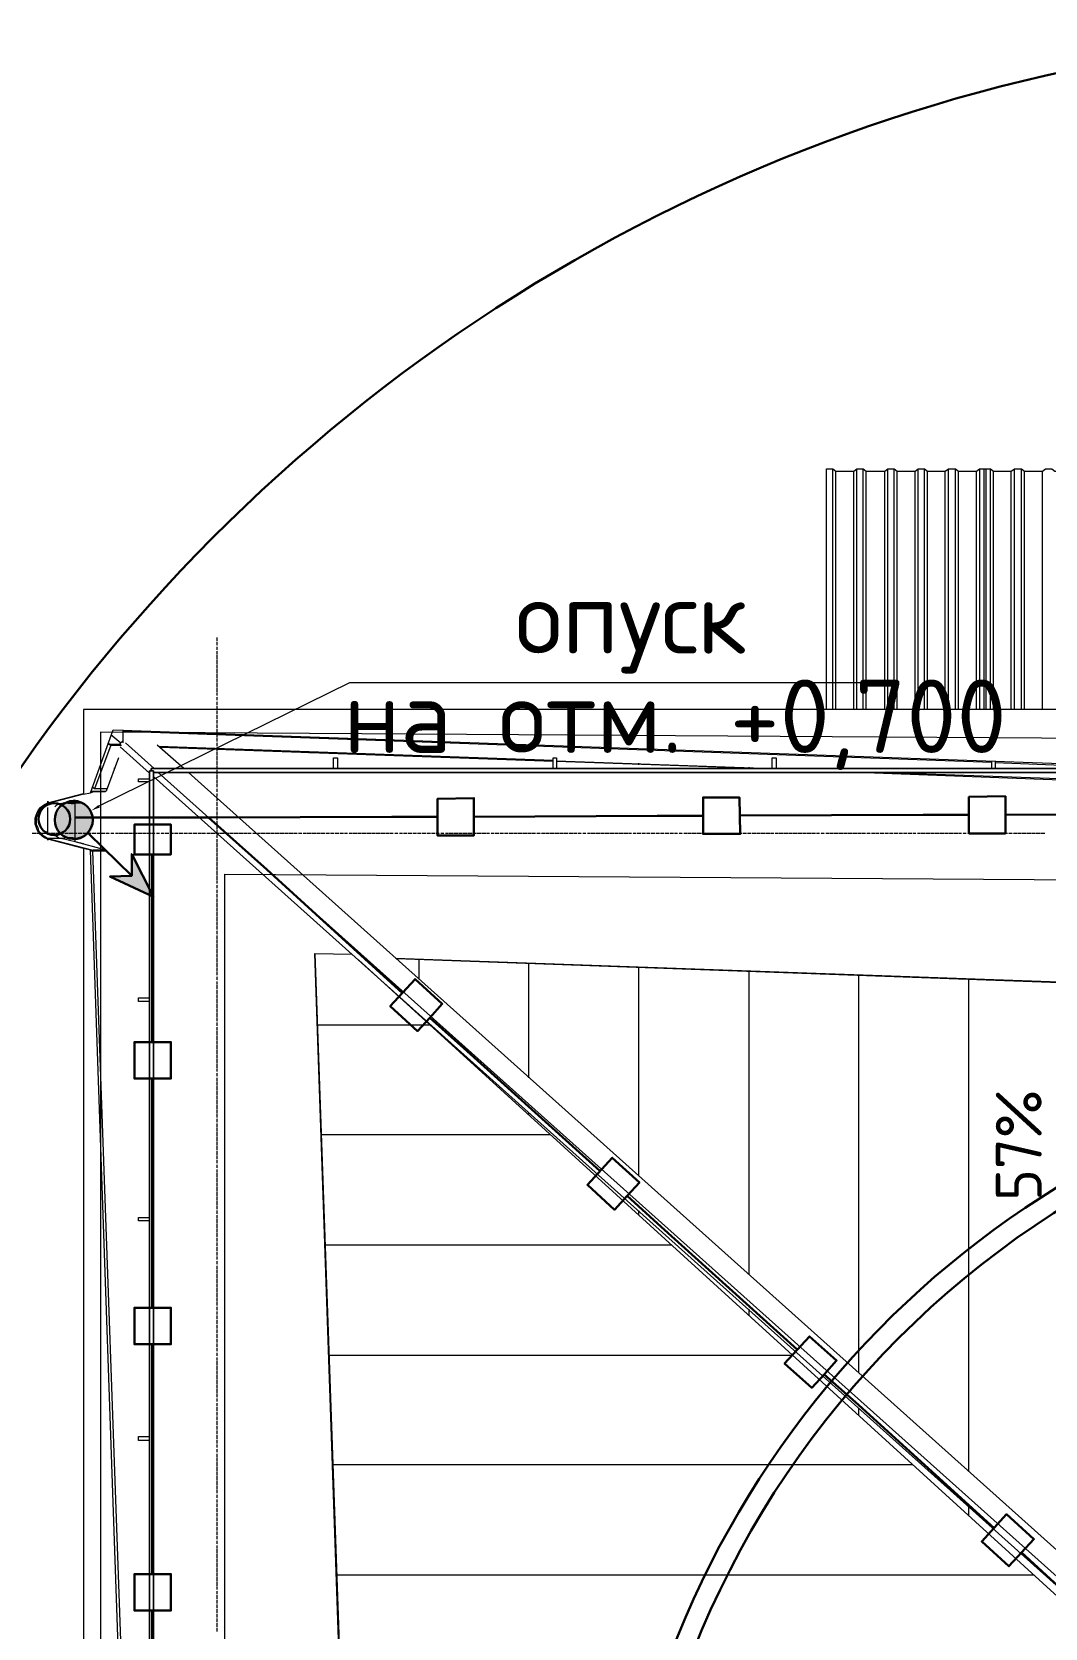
# Model space of a CAD drawing. Header units: millimetres. Extents: x -42533 to 645315, y 3457 to 82611.
# Drawn here: x 536172 to 541699, y 50785 to 59488 of the extents above; entities that cross this region are included whole.
import ezdxf

# ---------------------------------------------------------------- set-up
doc = ezdxf.new("R2010")
doc.units = ezdxf.units.MM
for name, color, linetype, true_color in [('PDF _!ЭОМ.Молниезащита', 7, 'Continuous', 0x954a95), ('PDF _Антураж', 7, 'Continuous', 0xbababa), ('PDF _Крыша', 7, 'Continuous', 0xbababa), ('PDF _Крыша штриховка', 7, 'Continuous', 0xbababa), ('PDF _Обобщенные модели', 7, 'Continuous', 0xbababa), ('PDF _Ограждение', 7, 'Continuous', 0xbababa), ('PDF _Оси', 7, 'Continuous', 0xbababa)]:
    doc.layers.add(name, color=color, linetype=linetype, true_color=true_color)
doc.layers.add('PDF _Линии', color=7, linetype='Continuous')
doc.layers.add('PDF _Текст', color=7, linetype='Continuous')
doc.styles.add('PDF GOST Common', font='GOST_Common.ttf')
doc.styles.add('PDF ISOCPEUR', font='isocpeur.ttf')

msp = doc.modelspace()

# ---------------------------------------------------------------- linework, layer by layer
at = {"layer": 'PDF _!ЭОМ.Молниезащита', "color": 251, "lineweight": 5, "true_color": 0x545454}
msp.add_lwpolyline([(536538.6, 55267.7), (537906.6, 55941.1), (540807.8, 55941.1)], dxfattribs=at)
at = {"layer": 'PDF _!ЭОМ.Молниезащита', "color": 5, "lineweight": 30}
for points in [[(537135.2, 55204.2), (538134.8, 55208.4), (538384.7, 55208.4), (538384.7, 55305.8), (538583.7, 55310.1), (538583.7, 55106.8), (538384.7, 55106.8), (538384.7, 55208.4)], [(538583.7, 55208.4), (539583.3, 55212.7), (539833.2, 55212.7), (539833.2, 55314.3), (540032.2, 55314.3), (540036.5, 55115.2), (539833.2, 55115.2), (539833.2, 55212.7)], [(540034.3, 55214.8), (541033.9, 55219), (541283.8, 55219), (541283.8, 55316.4), (541482.8, 55320.7), (541482.8, 55117.4), (541283.8, 55117.4), (541283.8, 55219)], [(541482.8, 55219), (542482.4, 55223.2), (542732.2, 55223.2), (542732.2, 55324.9), (542931.3, 55324.9), (542935.5, 55125.8), (542732.2, 55125.8), (542732.2, 55223.2)], [(538194.6, 54247), (537453.4, 54920.4), (537135.8, 55204.2), (536407.3, 55204.2)], [(536828.7, 53980.2), (536828.7, 54979.7), (536828.7, 55002.7), (536731.3, 55002.7), (536731.3, 55166.1), (536930.4, 55166.1), (536930.4, 55003.2), (536828.7, 55003.2)], [(539270.4, 53277.1), (538529.2, 53946.3), (538342.9, 54111.5), (538275.1, 54039.5), (538126.9, 54175), (538262.4, 54323.2), (538410.6, 54187.7), (538342.9, 54111.5)], [(536828.7, 52531.7), (536828.7, 53531.2), (536828.7, 53781.1), (536731.3, 53781.1), (536731.3, 53980.2), (536930.4, 53980.2), (536930.4, 53781.1), (536828.7, 53781.1)], [(540346.2, 52303), (539605, 52972.2), (539418.6, 53141.6), (539350.9, 53065.3), (539202.6, 53200.9), (539338.2, 53349.1), (539486.4, 53213.6), (539418.6, 53141.6)], [(536828.7, 51079), (536828.7, 52082.7), (536828.7, 52332.6), (536731.3, 52332.6), (536731.3, 52531.7), (536930.4, 52531.7), (536930.4, 52332.6), (536828.7, 52332.6)], [(541422, 51328.8), (540680.8, 52002.3), (540494.4, 52167.4), (540426.6, 52095.4), (540278.4, 52226.7), (540413.9, 52375), (540562.2, 52243.7), (540494.4, 52167.4)], [(541883.6, 49461.1), (541883.6, 50460.6), (541883.6, 50909.5), (541570.2, 51197.6), (541502.4, 51121.3), (541354.2, 51256.8), (541489.7, 51405.1), (541638, 51269.6), (541570.2, 51197.6)], [(536828.7, 49630.5), (536828.7, 50630), (536828.7, 50879.9), (536731.3, 50879.9), (536731.3, 51079), (536930.4, 51079), (536930.4, 50879.9), (536828.7, 50879.9)]]:
    msp.add_lwpolyline(points, dxfattribs=at)
at = {"layer": 'PDF _!ЭОМ.Молниезащита', "lineweight": 30}
msp.add_lwpolyline([(536483.5, 55115.2), (536716.5, 54886.5), (536597.9, 54882.3), (536835.1, 54772.2), (536716.5, 55005.1), (536716.5, 54886.5)], dxfattribs=at)
msp.add_circle((536400.6, 55191.5), 103.8, dxfattribs=at)
at = {"layer": 'PDF _!ЭОМ.Молниезащита', "color": 116, "lineweight": 30, "true_color": 0x136734}
msp.add_circle((544452.3, 48817.1), 5021, dxfattribs=at)
at = {"layer": 'PDF _!ЭОМ.Молниезащита', "color": 1, "lineweight": 30}
msp.add_arc((543800, 50113.2), 9374.9, 67.94494, 165.58593, dxfattribs=at)
at = {"layer": 'PDF _!ЭОМ.Молниезащита', "lineweight": 30}
msp.add_arc((544452.3, 48817.1), 5131.1, 8.82202, 159.17542, dxfattribs=at)
at = {"layer": 'PDF _!ЭОМ.Молниезащита', "transparency": 33554559}
for points in [[(536483.5, 55259.2), (536331.1, 55259.2), (536470.8, 55272)], [(536331.1, 55259.2), (536470.8, 55272), (536343.8, 55272)], [(536470.8, 55272), (536343.8, 55272), (536453.9, 55280.4)], [(536343.8, 55272), (536453.9, 55280.4), (536360.7, 55280.4)], [(536453.9, 55280.4), (536360.7, 55280.4), (536437, 55288.9)], [(536360.7, 55280.4), (536437, 55288.9), (536377.7, 55288.9)], [(536437, 55288.9), (536377.7, 55288.9), (536415.8, 55293.1)], [(536377.7, 55288.9), (536415.8, 55293.1), (536398.8, 55293.1)], [(536509, 55208.4), (536301.4, 55208.4), (536504.7, 55225.4)], [(536301.4, 55208.4), (536504.7, 55225.4), (536309.9, 55225.4)], [(536513.2, 55187.2), (536301.4, 55187.2), (536509, 55208.4)], [(536301.4, 55187.2), (536509, 55208.4), (536301.4, 55208.4)], [(536509, 55166.1), (536301.4, 55166.1), (536513.2, 55187.2)], [(536301.4, 55166.1), (536513.2, 55187.2), (536301.4, 55187.2)], [(536504.7, 55225.4), (536309.9, 55225.4), (536496.2, 55242.3)], [(536309.9, 55225.4), (536496.2, 55242.3), (536318.4, 55242.3)], [(536496.2, 55242.3), (536318.4, 55242.3), (536483.5, 55259.2)], [(536318.4, 55242.3), (536483.5, 55259.2), (536331.1, 55259.2)], [(536309.9, 55149.1), (536509, 55166.1), (536301.4, 55166.1)], [(536504.7, 55149.1), (536309.9, 55149.1), (536509, 55166.1)], [(536318.4, 55132.2), (536504.7, 55149.1), (536309.9, 55149.1)], [(536496.2, 55132.2), (536318.4, 55132.2), (536504.7, 55149.1)], [(536331.1, 55115.2), (536496.2, 55132.2), (536318.4, 55132.2)], [(536483.5, 55115.2), (536331.1, 55115.2), (536496.2, 55132.2)], [(536343.8, 55102.5), (536483.5, 55115.2), (536331.1, 55115.2)], [(536470.8, 55102.5), (536343.8, 55102.5), (536483.5, 55115.2)], [(536360.7, 55094.1), (536470.8, 55102.5), (536343.8, 55102.5)], [(536453.9, 55094.1), (536360.7, 55094.1), (536470.8, 55102.5)], [(536377.7, 55085.6), (536453.9, 55094.1), (536360.7, 55094.1)], [(536437, 55085.6), (536377.7, 55085.6), (536453.9, 55094.1)], [(536398.8, 55081.4), (536437, 55085.6), (536377.7, 55085.6)], [(536415.8, 55081.4), (536398.8, 55081.4), (536437, 55085.6)], [(536716.5, 54886.5), (536775.8, 54886.5), (536716.5, 55005.1)], [(536597.9, 54882.3), (536716.5, 54886.5), (536775.8, 54886.5)], [(536597.9, 54882.3), (536780, 54882.3), (536775.8, 54886.5)], [(536835.1, 54772.2), (536780, 54882.3), (536597.9, 54882.3)]]:
    msp.add_solid(points, dxfattribs=at)
at = {"layer": 'PDF _!ЭОМ.Молниезащита', "color": 251, "true_color": 0x545454, "transparency": 33554559}
msp.add_solid([(536542.8, 55259.2), (536496.2, 55242.3), (536534.4, 55272)], dxfattribs=at)
at = {"layer": 'PDF _Антураж', "color": 8, "lineweight": 18}
for points in [[(541409.2, 55504.9), (536669.9, 55674.3), (536669.9, 55682.8)], [(536669.9, 55610.8), (536669.9, 55674.3)], [(536657.2, 55602.3), (536597.9, 55602.3), (536593.7, 55606.5), (536597.9, 55602.3), (536593.7, 55606.5), (536585.2, 55606.5), (536602.1, 55598.1), (536513.2, 55360.9), (536500.5, 55369.4)], [(536644.5, 55530.3), (536576.7, 55348.2), (536572.5, 55344), (536504.7, 55344), (536504.7, 55348.2), (536572.5, 55348.2)], [(536602.1, 55598.1), (536661.4, 55598.1)], [(536864.7, 55593.8), (539016.3, 55517.6)], [(539016.3, 55509.1), (536873.2, 55585.4)], [(539033.2, 55513.4), (540210.6, 55471)], [(540117.5, 55471), (539033.2, 55509.1)], [(540231.8, 55471), (540286.9, 55471)], [(543192.3, 55449.8), (541930.2, 55403.3), (540672.3, 55449.8)], [(540845.9, 55449.8), (541930.2, 55411.7), (541930.2, 55449.8), (541930.2, 55411.7), (543018.7, 55449.8)], [(541426.2, 55504.9), (541930.2, 55483.7), (541930.2, 55471), (541930.2, 55483.7), (541930.2, 55500.7), (541930.2, 55483.7), (542603.6, 55509.1)], [(536585.2, 55360.9), (536513.2, 55360.9)], [(536453.9, 55331.3), (536259.1, 55280.4), (536246.4, 55276.2), (536233.7, 55263.5), (536220.9, 55255), (536208.2, 55238.1), (536204, 55221.1), (536195.5, 55204.2), (536195.5, 55187.2), (536195.5, 55166.1), (536204, 55149.1), (536208.2, 55132.2), (536220.9, 55119.5), (536233.7, 55106.8), (536246.4, 55098.3), (536259.1, 55089.8), (536504.7, 55026.3)], [(536259.1, 55280.4), (536331.1, 55280.4), (536318.4, 55276.2), (536305.7, 55272), (536297.2, 55263.5)], [(536331.1, 55280.4), (536407.3, 55301.6), (536407.3, 55072.9), (536568.2, 55030.5)], [(536504.7, 55348.2), (536492, 55344)], [(536492, 55339.7), (536504.7, 55344)], [(536297.2, 55106.8), (536305.7, 55102.5), (536318.4, 55094.1), (536331.1, 55089.8), (536259.1, 55089.8)], [(536453.9, 55060.2), (536331.1, 55089.8)], [(536492, 55022.1), (536504.7, 55022.1), (536492, 55026.3)], [(536492, 44255.8), (536504.7, 44255.8), (536695.3, 49638.9), (536678.4, 49638.9), (536695.3, 49638.9), (536758.8, 49638.9), (536695.3, 49638.9), (536504.7, 55022.1), (536572.5, 55022.1)], [(536572.5, 55026.3), (536504.7, 55026.3), (536504.7, 55022.1), (536568.2, 55022.1)], [(537881.2, 49668.6), (537716, 54463), (537919.3, 54458.8)], [(537716, 54463), (537885.4, 49668.6)], [(538156.5, 54437.6), (541930.2, 54302.1), (545716.6, 54437.6)], [(545716.6, 54433.4), (541930.2, 54297.8), (538160.7, 54433.4)]]:
    msp.add_lwpolyline(points, dxfattribs=at)
msp.add_lwpolyline([(536453.9, 55034.8), (536259.1, 55085.6, -0.698204), (536259.1, 55284.7), (536453.9, 55335.5)], format="xyb", dxfattribs=at)
at = {"layer": 'PDF _Крыша', "color": 8, "lineweight": 9}
for points in [[(536602.1, 55657.4), (536657.2, 55610.8)], [(536453.9, 55060.2), (536453.9, 55060.2)], [(537953.2, 54429.1), (541870.9, 50863)]]:
    msp.add_lwpolyline(points, dxfattribs=at)
at = {"layer": 'PDF _Крыша штриховка', "color": 8, "lineweight": 9}
for points in [[(537080.7, 55585.4), (537080.7, 55576.9)], [(537682.1, 55564.2), (537682.1, 55555.7)], [(538283.6, 55543), (538283.6, 55534.5)], [(538880.7, 55521.8), (538880.7, 55513.4)], [(539482.2, 55500.7), (539482.2, 55492.2)], [(540083.6, 55479.5), (540083.6, 55471)], [(541282.2, 55432.9), (541282.2, 55428.7)], [(538283.6, 54429.1), (538283.6, 54323.2)], [(538880.7, 54407.9), (538880.7, 53785.3)], [(539482.2, 54386.8), (539482.2, 53251.7)], [(540083.6, 54365.6), (540083.6, 52713.8)], [(540680.8, 54344.4), (540680.8, 52175.9)], [(541282.2, 54323.2), (541282.2, 51638)], [(537728.7, 54073.4), (538338.6, 54073.4)], [(538283.6, 54132.6), (538283.6, 54128.4)], [(538880.7, 53594.8), (538880.7, 53582.1)], [(537749.9, 53476.2), (538999.3, 53476.2)], [(539482.2, 53061.1), (539482.2, 53035.7)], [(537771.1, 52874.7), (539660, 52874.7)], [(540083.6, 52523.2), (540083.6, 52489.3)], [(537792.3, 52273.3), (540320.8, 52273.3)], [(540680.8, 51985.3), (540680.8, 51943)], [(537813.4, 51676.1), (540977.2, 51676.1)], [(541282.2, 51447.4), (541282.2, 51396.6)], [(537834.6, 51074.7), (541638, 51074.7)]]:
    msp.add_lwpolyline(points, dxfattribs=at)
at = {"layer": 'PDF _Линии', "color": 8, "lineweight": 9}
for points in [[(536453.9, 55331.3), (536492, 55339.7), (536614.8, 55682.8), (541837, 55496.4), (547262.5, 55691.3), (547385.3, 55310.1), (547419.2, 55297.4), (547419.2, 55792.9), (536453.9, 55792.9)], [(536492, 44243.1), (536678.4, 49638.9), (536492, 55026.3), (536453.9, 55034.8), (536453.9, 44234.6)]]:
    msp.add_lwpolyline(points, close=True, dxfattribs=at)
for points in [[(547211.7, 32858.5), (547097.3, 55602.3), (536547.1, 55670.1), (536547.1, 32655.2)], [(537224.7, 32655.2), (537224.7, 54895), (546330.7, 54835.7), (546445.1, 32058), (553827.3, 32058)]]:
    msp.add_lwpolyline(points, dxfattribs=at)
at = {"layer": 'PDF _Линии', "color": 8, "lineweight": 30}
msp.add_circle((536294.7, 55195.8), 86.8, dxfattribs=at)
at = {"layer": 'PDF _Обобщенные модели', "color": 8, "lineweight": 18}
for points in [[(540507.1, 55792.9), (540507.1, 57105.9), (540541, 57105.9), (540557.9, 57093.2), (540655.4, 57093.2), (540672.3, 57105.9), (540706.2, 57105.9), (540723.1, 57093.2), (540824.8, 57093.2), (540841.7, 57105.9), (540875.6, 57105.9), (540892.5, 57093.2), (540989.9, 57093.2), (541006.9, 57105.9), (541040.8, 57105.9), (541057.7, 57093.2), (541155.1, 57093.2), (541172.1, 57105.9), (541210.2, 57105.9), (541227.1, 57093.2), (541324.5, 57093.2), (541341.5, 57105.9), (541375.4, 57105.9), (541375.4, 55792.9)], [(540541, 55792.9), (540541, 57105.9)], [(540672.3, 55792.9), (540672.3, 57105.9)], [(540706.2, 55792.9), (540706.2, 57105.9)], [(540841.7, 55792.9), (540841.7, 57105.9)], [(540875.6, 55792.9), (540875.6, 57105.9)], [(541006.9, 55792.9), (541006.9, 57105.9)], [(541040.8, 55792.9), (541040.8, 57105.9)], [(541172.1, 55792.9), (541172.1, 57105.9)], [(541210.2, 55792.9), (541210.2, 57105.9)], [(541341.5, 57105.9), (541341.5, 55792.9)], [(541366.9, 55792.9), (541366.9, 57105.9), (541400.8, 57105.9), (541417.7, 57093.2), (541515.1, 57093.2), (541532.1, 57105.9), (541570.2, 57105.9), (541587.1, 57093.2), (541684.5, 57093.2), (541701.5, 57105.9), (541735.4, 57105.9), (541752.3, 57093.2), (541849.7, 57093.2), (541866.7, 57105.9), (541900.5, 57105.9), (541917.5, 57093.2), (542014.9, 57093.2), (542031.8, 57105.9), (542070, 57105.9), (542086.9, 57093.2), (542184.3, 57093.2), (542201.3, 57105.9), (542235.1, 57105.9), (542235.1, 55792.9)], [(541400.8, 55792.9), (541400.8, 57105.9)], [(541532.1, 55792.9), (541532.1, 57105.9)], [(541570.2, 55792.9), (541570.2, 57105.9)], [(540557.9, 55792.9), (540557.9, 57093.2)], [(540655.4, 55792.9), (540655.4, 57093.2)], [(540723.1, 55792.9), (540723.1, 57093.2)], [(540824.8, 55792.9), (540824.8, 57093.2)], [(540892.5, 55792.9), (540892.5, 57093.2)], [(540989.9, 55792.9), (540989.9, 57093.2)], [(541057.7, 55792.9), (541057.7, 57093.2)], [(541155.1, 55792.9), (541155.1, 57093.2)], [(541227.1, 55792.9), (541227.1, 57093.2)], [(541324.5, 55792.9), (541324.5, 57093.2)], [(541417.7, 55792.9), (541417.7, 57093.2)], [(541515.1, 55792.9), (541515.1, 57093.2)], [(541587.1, 55792.9), (541587.1, 57093.2)], [(541684.5, 55792.9), (541684.5, 57093.2)], [(536259.1, 55284.7), (536259.1, 55293.1), (536263.3, 55284.7)], [(536348, 55284.7), (536386.1, 55280.4), (536398.8, 55280.4), (536407.3, 55284.7)], [(536407.3, 55293.1), (536407.3, 55187.2), (536407.3, 55081.4), (536407.3, 55085.6)], [(536407.3, 55293.1), (536407.3, 55293.1)], [(536259.1, 55115.2), (536259.1, 55187.2), (536259.1, 55259.2)], [(536407.3, 55089.8), (536394.6, 55094.1), (536377.7, 55094.1), (536326.8, 55089.8)]]:
    msp.add_lwpolyline(points, dxfattribs=at)
msp.add_lwpolyline([(536259.1, 55085.6), (536259.1, 55081.4)], close=True, dxfattribs=at)
at = {"layer": 'PDF _Ограждение', "color": 8, "lineweight": 9}
for points in [[(536648.7, 55602.3), (536657.2, 55610.8), (536669.9, 55623.5)], [(536813.9, 55445.6), (536653, 55589.6)], [(536682.6, 55610.8), (536839.3, 55471)], [(537000.3, 55471), (536856.2, 55598.1)], [(536623.3, 55471), (536623.3, 55475.3)], [(536860.5, 55449.8), (541938.7, 50909.5), (541938.7, 51053.5), (546851.7, 55449.8)], [(537025.7, 55449.8), (541938.7, 51053.5), (541938.7, 50909.5), (541938.7, 50884.1), (541938.7, 50863), (541938.7, 50884.1), (541938.7, 50909.5), (546877.1, 55327)], [(541426.2, 55513.4), (541426.2, 55492.2), (541426.2, 55471), (541409.2, 55471), (541409.2, 55492.2), (541409.2, 55513.4)], [(541934.4, 50863), (536835.1, 55428.7)]]:
    msp.add_lwpolyline(points, dxfattribs=at)
for points in [[(537838.9, 55530.3), (537838.9, 55492.2), (537838.9, 55471), (537817.7, 55471), (537817.7, 55492.2), (537817.7, 55530.3)], [(539033.2, 55530.3), (539033.2, 55492.2), (539033.2, 55471), (539016.3, 55471), (539016.3, 55492.2), (539016.3, 55530.3)], [(540231.8, 55530.3), (540231.8, 55492.2), (540231.8, 55471), (540210.6, 55471), (540210.6, 55492.2), (540210.6, 55530.3)], [(536813.9, 20499.8), (536813.9, 55458.3), (536835.1, 55458.3), (536835.1, 20512.5), (536835.1, 55458.3), (536813.9, 55458.3), (536813.9, 20499.8), (536822.4, 20499.8)], [(536822.4, 55471), (536822.4, 55458.3), (536822.4, 55471), (546885.6, 55471), (546885.6, 55458.3), (546885.6, 55471)], [(536835.1, 55449.8), (546877.1, 55449.8)], [(536754.6, 55416), (536792.7, 55416), (536813.9, 55416), (536813.9, 55399), (536792.7, 55399), (536754.6, 55399)], [(536754.6, 54221.6), (536792.7, 54221.6), (536813.9, 54221.6), (536813.9, 54200.4), (536792.7, 54200.4), (536754.6, 54200.4)], [(536754.6, 53023), (536792.7, 53023), (536813.9, 53023), (536813.9, 53006), (536792.7, 53006), (536754.6, 53006)], [(536754.6, 51828.6), (536792.7, 51828.6), (536813.9, 51828.6), (536813.9, 51807.4), (536792.7, 51807.4), (536754.6, 51807.4)]]:
    msp.add_lwpolyline(points, close=True, dxfattribs=at)
at = {"layer": 'PDF _Оси', "color": 8, "lineweight": 9}
for points in [[(537182.4, 56165.6), (537182.4, 56186.8)], [(537182.4, 56144.4), (537182.4, 56161.4)], [(537182.4, 56140.2), (537182.4, 56140.2)], [(537182.4, 56119), (537182.4, 56136)], [(537182.4, 56114.8), (537182.4, 56114.8)], [(537182.4, 56093.6), (537182.4, 56110.6)], [(537182.4, 56068.2), (537182.4, 56089.4)], [(537182.4, 56042.8), (537182.4, 56064)], [(537182.4, 56017.4), (537182.4, 56038.6)], [(537182.4, 55992), (537182.4, 56013.1)], [(537182.4, 55966.6), (537182.4, 55987.7)], [(537182.4, 55941.1), (537182.4, 55962.3)], [(537182.4, 55915.7), (537182.4, 55936.9)], [(537182.4, 55890.3), (537182.4, 55911.5)], [(537182.4, 55869.1), (537182.4, 55886.1)], [(537182.4, 55864.9), (537182.4, 55864.9)], [(537182.4, 55843.7), (537182.4, 55860.7)], [(537182.4, 55839.5), (537182.4, 55839.5)], [(537182.4, 55818.3), (537182.4, 55835.3)], [(537182.4, 55792.9), (537182.4, 55814.1)], [(537182.4, 55767.5), (537182.4, 55788.7)], [(537182.4, 55742.1), (537182.4, 55763.3)], [(537182.4, 55716.7), (537182.4, 55737.8)], [(537182.4, 55691.3), (537182.4, 55712.4)], [(537182.4, 55665.8), (537182.4, 55687)], [(537182.4, 55640.4), (537182.4, 55661.6)], [(537182.4, 55619.3), (537182.4, 55636.2)], [(537182.4, 55615), (537182.4, 55615)], [(537182.4, 55593.8), (537182.4, 55610.8)], [(537182.4, 55589.6), (537182.4, 55589.6)], [(537182.4, 55568.4), (537182.4, 55585.4)], [(537182.4, 55543), (537182.4, 55564.2)], [(537182.4, 55517.6), (537182.4, 55538.8)], [(537182.4, 55492.2), (537182.4, 55513.4)], [(537182.4, 55466.8), (537182.4, 55488)], [(537182.4, 55441.4), (537182.4, 55462.5)], [(537182.4, 55416), (537182.4, 55437.1)], [(537182.4, 55390.5), (537182.4, 55411.7)], [(537182.4, 55369.4), (537182.4, 55386.3)], [(537182.4, 55365.1), (537182.4, 55365.1)], [(537182.4, 55344), (537182.4, 55360.9)], [(537182.4, 55339.7), (537182.4, 55339.7)], [(537182.4, 55318.5), (537182.4, 55335.5)], [(537182.4, 55293.1), (537182.4, 55314.3)], [(537182.4, 55267.7), (537182.4, 55288.9)], [(537182.4, 55242.3), (537182.4, 55263.5)], [(537182.4, 55216.9), (537182.4, 55238.1)], [(537182.4, 55191.5), (537182.4, 55212.7)], [(537182.4, 55166.1), (537182.4, 55187.2)], [(536174.4, 55119.5), (536195.5, 55119.5)], [(536199.8, 55119.5), (536220.9, 55119.5)], [(536225.2, 55119.5), (536246.4, 55119.5)], [(536250.6, 55119.5), (536271.8, 55119.5)], [(536276, 55119.5), (536297.2, 55119.5)], [(536301.4, 55119.5), (536322.6, 55119.5)], [(536326.8, 55119.5), (536343.8, 55119.5)], [(536348, 55119.5), (536348, 55119.5)], [(536352.2, 55119.5), (536369.2, 55119.5)], [(536373.4, 55119.5), (536394.6, 55119.5)], [(536398.8, 55119.5), (536420, 55119.5)], [(536424.2, 55119.5), (536445.4, 55119.5)], [(536449.7, 55119.5), (536470.8, 55119.5)], [(536475.1, 55119.5), (536496.2, 55119.5)], [(536500.5, 55119.5), (536521.7, 55119.5)], [(536525.9, 55119.5), (536547.1, 55119.5)], [(536551.3, 55119.5), (536572.5, 55119.5)], [(536576.7, 55119.5), (536593.7, 55119.5)], [(536597.9, 55119.5), (536597.9, 55119.5)], [(536602.1, 55119.5), (536619.1, 55119.5)], [(536623.3, 55119.5), (536623.3, 55119.5)], [(536627.5, 55119.5), (536644.5, 55119.5)], [(536648.7, 55119.5), (536669.9, 55119.5)], [(536674.1, 55119.5), (536695.3, 55119.5)], [(536699.5, 55119.5), (536720.7, 55119.5)], [(536725, 55119.5), (536746.1, 55119.5)], [(536750.4, 55119.5), (536771.5, 55119.5)], [(536775.8, 55119.5), (536797, 55119.5)], [(536801.2, 55119.5), (536822.4, 55119.5)], [(536826.6, 55119.5), (536843.5, 55119.5)], [(536847.8, 55119.5), (536847.8, 55119.5)], [(536852, 55119.5), (536869, 55119.5)], [(536873.2, 55119.5), (536873.2, 55119.5)], [(536877.4, 55119.5), (536894.4, 55119.5)], [(536898.6, 55119.5), (536919.8, 55119.5)], [(536924, 55119.5), (536945.2, 55119.5)], [(536949.4, 55119.5), (536970.6, 55119.5)], [(536974.8, 55119.5), (536996, 55119.5)], [(537000.3, 55119.5), (537021.4, 55119.5)], [(537025.7, 55119.5), (537046.8, 55119.5)], [(537051.1, 55119.5), (537072.3, 55119.5)], [(537076.5, 55119.5), (537097.7, 55119.5)], [(537101.9, 55119.5), (537118.8, 55119.5)], [(537123.1, 55119.5), (537123.1, 55119.5)], [(537127.3, 55119.5), (537144.3, 55119.5)], [(537148.5, 55119.5), (537169.7, 55119.5)], [(537173.9, 55119.5), (537195.1, 55119.5)], [(537182.4, 55140.7), (537182.4, 55161.8)], [(537182.4, 55119.5), (537182.4, 55136.4)], [(537182.4, 55115.2), (537182.4, 55115.2)], [(537182.4, 55094.1), (537182.4, 55111)], [(537199.3, 55119.5), (537220.5, 55119.5)], [(537224.7, 55119.5), (537245.9, 55119.5)], [(537250.1, 55119.5), (537271.3, 55119.5)], [(537275.5, 55119.5), (537296.7, 55119.5)], [(537301, 55119.5), (537322.1, 55119.5)], [(537326.4, 55119.5), (537347.5, 55119.5)], [(537351.8, 55119.5), (537368.7, 55119.5)], [(537373, 55119.5), (537373, 55119.5)], [(537377.2, 55119.5), (537394.1, 55119.5)], [(537398.4, 55119.5), (537398.4, 55119.5)], [(537402.6, 55119.5), (537419.6, 55119.5)], [(537423.8, 55119.5), (537445, 55119.5)], [(537449.2, 55119.5), (537470.4, 55119.5)], [(537474.6, 55119.5), (537495.8, 55119.5)], [(537500, 55119.5), (537521.2, 55119.5)], [(537525.4, 55119.5), (537546.6, 55119.5)], [(537550.8, 55119.5), (537572, 55119.5)], [(537576.3, 55119.5), (537597.4, 55119.5)], [(537601.7, 55119.5), (537618.6, 55119.5)], [(537622.8, 55119.5), (537622.8, 55119.5)], [(537627.1, 55119.5), (537644, 55119.5)], [(537648.3, 55119.5), (537648.3, 55119.5)], [(537652.5, 55119.5), (537669.4, 55119.5)], [(537673.7, 55119.5), (537694.8, 55119.5)], [(537699.1, 55119.5), (537720.3, 55119.5)], [(537724.5, 55119.5), (537745.7, 55119.5)], [(537749.9, 55119.5), (537771.1, 55119.5)], [(537775.3, 55119.5), (537796.5, 55119.5)], [(537800.7, 55119.5), (537821.9, 55119.5)], [(537826.1, 55119.5), (537847.3, 55119.5)], [(537851.6, 55119.5), (537872.7, 55119.5)], [(537877, 55119.5), (537893.9, 55119.5)], [(537898.1, 55119.5), (537898.1, 55119.5)], [(537902.4, 55119.5), (537919.3, 55119.5)], [(537923.6, 55119.5), (537944.7, 55119.5)], [(537949, 55119.5), (537970.1, 55119.5)], [(537974.4, 55119.5), (537995.6, 55119.5)], [(537999.8, 55119.5), (538021, 55119.5)], [(538025.2, 55119.5), (538046.4, 55119.5)], [(538050.6, 55119.5), (538071.8, 55119.5)], [(538076, 55119.5), (538097.2, 55119.5)], [(538101.4, 55119.5), (538122.6, 55119.5)], [(538126.9, 55119.5), (538143.8, 55119.5)], [(538148, 55119.5), (538148, 55119.5)], [(538152.3, 55119.5), (538169.2, 55119.5)], [(538173.4, 55119.5), (538173.4, 55119.5)], [(538177.7, 55119.5), (538194.6, 55119.5)], [(538198.9, 55119.5), (538220, 55119.5)], [(538224.3, 55119.5), (538245.4, 55119.5)], [(538249.7, 55119.5), (538270.9, 55119.5)], [(538275.1, 55119.5), (538296.3, 55119.5)], [(538300.5, 55119.5), (538321.7, 55119.5)], [(538325.9, 55119.5), (538347.1, 55119.5)], [(538351.3, 55119.5), (538372.5, 55119.5)], [(538376.7, 55119.5), (538393.7, 55119.5)], [(538397.9, 55119.5), (538397.9, 55119.5)], [(538402.2, 55119.5), (538419.1, 55119.5)], [(538423.3, 55119.5), (538423.3, 55119.5)], [(538427.6, 55119.5), (538444.5, 55119.5)], [(538448.7, 55119.5), (538469.9, 55119.5)], [(538474.2, 55119.5), (538495.3, 55119.5)], [(538499.6, 55119.5), (538520.7, 55119.5)], [(538525, 55119.5), (538546.2, 55119.5)], [(538550.4, 55119.5), (538571.6, 55119.5)], [(538575.8, 55119.5), (538597, 55119.5)], [(538601.2, 55119.5), (538622.4, 55119.5)], [(538626.6, 55119.5), (538647.8, 55119.5)], [(538652, 55119.5), (538669, 55119.5)], [(538673.2, 55119.5), (538673.2, 55119.5)], [(538677.4, 55119.5), (538694.4, 55119.5)], [(538698.6, 55119.5), (538719.8, 55119.5)], [(538724, 55119.5), (538745.2, 55119.5)], [(538749.5, 55119.5), (538770.6, 55119.5)], [(538774.9, 55119.5), (538796, 55119.5)], [(538800.3, 55119.5), (538821.5, 55119.5)], [(538825.7, 55119.5), (538846.9, 55119.5)], [(538851.1, 55119.5), (538872.3, 55119.5)], [(538876.5, 55119.5), (538897.7, 55119.5)], [(538901.9, 55119.5), (538918.9, 55119.5)], [(538923.1, 55119.5), (538923.1, 55119.5)], [(538927.3, 55119.5), (538944.3, 55119.5)], [(538948.5, 55119.5), (538948.5, 55119.5)], [(538952.7, 55119.5), (538969.7, 55119.5)], [(538973.9, 55119.5), (538995.1, 55119.5)], [(538999.3, 55119.5), (539020.5, 55119.5)], [(539024.7, 55119.5), (539045.9, 55119.5)], [(539050.2, 55119.5), (539071.3, 55119.5)], [(539075.6, 55119.5), (539096.7, 55119.5)], [(539101, 55119.5), (539122.2, 55119.5)], [(539126.4, 55119.5), (539147.6, 55119.5)], [(539151.8, 55119.5), (539168.7, 55119.5)], [(539173, 55119.5), (539173, 55119.5)], [(539177.2, 55119.5), (539194.2, 55119.5)], [(539198.4, 55119.5), (539198.4, 55119.5)], [(539202.6, 55119.5), (539219.6, 55119.5)], [(539223.8, 55119.5), (539245, 55119.5)], [(539249.2, 55119.5), (539270.4, 55119.5)], [(539274.6, 55119.5), (539295.8, 55119.5)], [(539300, 55119.5), (539321.2, 55119.5)], [(539325.5, 55119.5), (539346.6, 55119.5)], [(539350.9, 55119.5), (539372, 55119.5)], [(539376.3, 55119.5), (539397.5, 55119.5)], [(539401.7, 55119.5), (539422.9, 55119.5)], [(539427.1, 55119.5), (539444, 55119.5)], [(539448.3, 55119.5), (539448.3, 55119.5)], [(539452.5, 55119.5), (539469.5, 55119.5)], [(539473.7, 55119.5), (539494.9, 55119.5)], [(539499.1, 55119.5), (539520.3, 55119.5)], [(539524.5, 55119.5), (539545.7, 55119.5)], [(539549.9, 55119.5), (539571.1, 55119.5)], [(539575.3, 55119.5), (539596.5, 55119.5)], [(539600.8, 55119.5), (539621.9, 55119.5)], [(539626.2, 55119.5), (539647.3, 55119.5)], [(539651.6, 55119.5), (539672.8, 55119.5)], [(539677, 55119.5), (539693.9, 55119.5)], [(539698.2, 55119.5), (539698.2, 55119.5)], [(539702.4, 55119.5), (539719.3, 55119.5)], [(539723.6, 55119.5), (539723.6, 55119.5)], [(539727.8, 55119.5), (539744.8, 55119.5)], [(539749, 55119.5), (539770.2, 55119.5)], [(539774.4, 55119.5), (539795.6, 55119.5)], [(539799.8, 55119.5), (539821, 55119.5)], [(539825.2, 55119.5), (539846.4, 55119.5)], [(539850.6, 55119.5), (539871.8, 55119.5)], [(539876.1, 55119.5), (539897.2, 55119.5)], [(539901.5, 55119.5), (539922.6, 55119.5)], [(539926.9, 55119.5), (539943.8, 55119.5)], [(539948.1, 55119.5), (539948.1, 55119.5)], [(539952.3, 55119.5), (539969.2, 55119.5)], [(539973.5, 55119.5), (539973.5, 55119.5)], [(539977.7, 55119.5), (539994.6, 55119.5)], [(539998.9, 55119.5), (540020.1, 55119.5)], [(540024.3, 55119.5), (540045.5, 55119.5)], [(540049.7, 55119.5), (540070.9, 55119.5)], [(540075.1, 55119.5), (540096.3, 55119.5)], [(540100.5, 55119.5), (540121.7, 55119.5)], [(540125.9, 55119.5), (540147.1, 55119.5)], [(540151.4, 55119.5), (540172.5, 55119.5)], [(540176.8, 55119.5), (540197.9, 55119.5)], [(540202.2, 55119.5), (540219.1, 55119.5)], [(540223.4, 55119.5), (540223.4, 55119.5)], [(540227.6, 55119.5), (540244.5, 55119.5)], [(540248.8, 55119.5), (540269.9, 55119.5)], [(540274.2, 55119.5), (540295.4, 55119.5)], [(540299.6, 55119.5), (540320.8, 55119.5)], [(540325, 55119.5), (540346.2, 55119.5)], [(540350.4, 55119.5), (540371.6, 55119.5)], [(540375.8, 55119.5), (540397, 55119.5)], [(540401.2, 55119.5), (540422.4, 55119.5)], [(540426.6, 55119.5), (540447.8, 55119.5)], [(540452.1, 55119.5), (540469, 55119.5)], [(540473.2, 55119.5), (540473.2, 55119.5)], [(540477.5, 55119.5), (540494.4, 55119.5)], [(540498.6, 55119.5), (540498.6, 55119.5)], [(540502.9, 55119.5), (540519.8, 55119.5)], [(540524.1, 55119.5), (540545.2, 55119.5)], [(540549.5, 55119.5), (540570.6, 55119.5)], [(540574.9, 55119.5), (540596.1, 55119.5)], [(540600.3, 55119.5), (540621.5, 55119.5)], [(540625.7, 55119.5), (540646.9, 55119.5)], [(540651.1, 55119.5), (540672.3, 55119.5)], [(540676.5, 55119.5), (540697.7, 55119.5)], [(540701.9, 55119.5), (540718.9, 55119.5)], [(540723.1, 55119.5), (540723.1, 55119.5)], [(540727.4, 55119.5), (540744.3, 55119.5)], [(540748.5, 55119.5), (540748.5, 55119.5)], [(540752.8, 55119.5), (540769.7, 55119.5)], [(540773.9, 55119.5), (540795.1, 55119.5)], [(540799.4, 55119.5), (540820.5, 55119.5)], [(540824.8, 55119.5), (540845.9, 55119.5)], [(540850.2, 55119.5), (540871.4, 55119.5)], [(540875.6, 55119.5), (540896.8, 55119.5)], [(540901, 55119.5), (540922.2, 55119.5)], [(540926.4, 55119.5), (540947.6, 55119.5)], [(540951.8, 55119.5), (540973, 55119.5)], [(540977.2, 55119.5), (540994.2, 55119.5)], [(540998.4, 55119.5), (540998.4, 55119.5)], [(541002.7, 55119.5), (541019.6, 55119.5)], [(541023.8, 55119.5), (541045, 55119.5)], [(541049.2, 55119.5), (541070.4, 55119.5)], [(541074.7, 55119.5), (541095.8, 55119.5)], [(541100.1, 55119.5), (541121.2, 55119.5)], [(541125.5, 55119.5), (541146.7, 55119.5)], [(541150.9, 55119.5), (541172.1, 55119.5)], [(541176.3, 55119.5), (541197.5, 55119.5)], [(541201.7, 55119.5), (541222.9, 55119.5)], [(541227.1, 55119.5), (541244.1, 55119.5)], [(541248.3, 55119.5), (541248.3, 55119.5)], [(541252.5, 55119.5), (541269.5, 55119.5)], [(541273.7, 55119.5), (541273.7, 55119.5)], [(541278, 55119.5), (541294.9, 55119.5)], [(541299.1, 55119.5), (541320.3, 55119.5)], [(541324.5, 55119.5), (541345.7, 55119.5)], [(541350, 55119.5), (541371.1, 55119.5)], [(541375.4, 55119.5), (541396.5, 55119.5)], [(541400.8, 55119.5), (541422, 55119.5)], [(541426.2, 55119.5), (541447.4, 55119.5)], [(541451.6, 55119.5), (541472.8, 55119.5)], [(541477, 55119.5), (541494, 55119.5)], [(541498.2, 55119.5), (541498.2, 55119.5)], [(541502.4, 55119.5), (541519.4, 55119.5)], [(541523.6, 55119.5), (541523.6, 55119.5)], [(541527.8, 55119.5), (541544.8, 55119.5)], [(541549, 55119.5), (541570.2, 55119.5)], [(541574.4, 55119.5), (541595.6, 55119.5)], [(541599.8, 55119.5), (541621, 55119.5)], [(541625.3, 55119.5), (541646.4, 55119.5)], [(541650.7, 55119.5), (541671.8, 55119.5)], [(541676.1, 55119.5), (541697.3, 55119.5)], [(537182.4, 55089.8), (537182.4, 55089.8)], [(537182.4, 55068.7), (537182.4, 55085.6)], [(537182.4, 55043.2), (537182.4, 55064.4)], [(537182.4, 55017.8), (537182.4, 55039)], [(537182.4, 54992.4), (537182.4, 55013.6)], [(537182.4, 54967), (537182.4, 54988.2)], [(537182.4, 54941.6), (537182.4, 54962.8)], [(537182.4, 54916.2), (537182.4, 54937.4)], [(537182.4, 54890.8), (537182.4, 54912)], [(537182.4, 54865.4), (537182.4, 54886.5)], [(537182.4, 54844.2), (537182.4, 54861.1)], [(537182.4, 54840), (537182.4, 54840)], [(537182.4, 54818.8), (537182.4, 54835.7)], [(537182.4, 54814.5), (537182.4, 54814.5)], [(537182.4, 54793.4), (537182.4, 54810.3)], [(537182.4, 54767.9), (537182.4, 54789.1)], [(537182.4, 54742.5), (537182.4, 54763.7)], [(537182.4, 54717.1), (537182.4, 54738.3)], [(537182.4, 54691.7), (537182.4, 54712.9)], [(537182.4, 54666.3), (537182.4, 54687.5)], [(537182.4, 54640.9), (537182.4, 54662.1)], [(537182.4, 54615.5), (537182.4, 54636.7)], [(537182.4, 54594.3), (537182.4, 54611.2)], [(537182.4, 54590.1), (537182.4, 54590.1)], [(537182.4, 54568.9), (537182.4, 54585.8)], [(537182.4, 54564.7), (537182.4, 54564.7)], [(537182.4, 54543.5), (537182.4, 54560.4)], [(537182.4, 54518.1), (537182.4, 54539.2)], [(537182.4, 54492.7), (537182.4, 54513.8)], [(537182.4, 54467.2), (537182.4, 54488.4)], [(537182.4, 54441.8), (537182.4, 54463)], [(537182.4, 54416.4), (537182.4, 54437.6)], [(537182.4, 54391), (537182.4, 54412.2)], [(537182.4, 54365.6), (537182.4, 54386.8)], [(537182.4, 54344.4), (537182.4, 54361.4)], [(537182.4, 54340.2), (537182.4, 54340.2)], [(537182.4, 54319), (537182.4, 54335.9)], [(537182.4, 54314.8), (537182.4, 54314.8)], [(537182.4, 54293.6), (537182.4, 54310.5)], [(537182.4, 54268.2), (537182.4, 54289.4)], [(537182.4, 54242.8), (537182.4, 54263.9)], [(537182.4, 54217.4), (537182.4, 54238.5)], [(537182.4, 54191.9), (537182.4, 54213.1)], [(537182.4, 54166.5), (537182.4, 54187.7)], [(537182.4, 54141.1), (537182.4, 54162.3)], [(537182.4, 54115.7), (537182.4, 54136.9)], [(537182.4, 54094.5), (537182.4, 54111.5)], [(537182.4, 54090.3), (537182.4, 54090.3)], [(537182.4, 54069.1), (537182.4, 54086.1)], [(537182.4, 54064.9), (537182.4, 54064.9)], [(537182.4, 54043.7), (537182.4, 54060.6)], [(537182.4, 54018.3), (537182.4, 54039.5)], [(537182.4, 53992.9), (537182.4, 54014.1)], [(537182.4, 53967.5), (537182.4, 53988.6)], [(537182.4, 53942.1), (537182.4, 53963.2)], [(537182.4, 53916.6), (537182.4, 53937.8)], [(537182.4, 53891.2), (537182.4, 53912.4)], [(537182.4, 53865.8), (537182.4, 53887)], [(537182.4, 53840.4), (537182.4, 53861.6)], [(537182.4, 53819.2), (537182.4, 53836.2)], [(537182.4, 53815), (537182.4, 53815)], [(537182.4, 53793.8), (537182.4, 53810.8)], [(537182.4, 53789.6), (537182.4, 53789.6)], [(537182.4, 53768.4), (537182.4, 53785.3)], [(537182.4, 53743), (537182.4, 53764.2)], [(537182.4, 53717.6), (537182.4, 53738.8)], [(537182.4, 53692.2), (537182.4, 53713.3)], [(537182.4, 53666.8), (537182.4, 53687.9)], [(537182.4, 53641.3), (537182.4, 53662.5)], [(537182.4, 53615.9), (537182.4, 53637.1)], [(537182.4, 53590.5), (537182.4, 53611.7)], [(537182.4, 53569.3), (537182.4, 53586.3)], [(537182.4, 53565.1), (537182.4, 53565.1)], [(537182.4, 53543.9), (537182.4, 53560.9)], [(537182.4, 53539.7), (537182.4, 53539.7)], [(537182.4, 53518.5), (537182.4, 53535.5)], [(537182.4, 53493.1), (537182.4, 53514.3)], [(537182.4, 53467.7), (537182.4, 53488.9)], [(537182.4, 53442.3), (537182.4, 53463.5)], [(537182.4, 53416.9), (537182.4, 53438.1)], [(537182.4, 53391.5), (537182.4, 53412.6)], [(537182.4, 53366), (537182.4, 53387.2)], [(537182.4, 53340.6), (537182.4, 53361.8)], [(537182.4, 53319.5), (537182.4, 53336.4)], [(537182.4, 53315.2), (537182.4, 53315.2)], [(537182.4, 53294), (537182.4, 53311)], [(537182.4, 53289.8), (537182.4, 53289.8)], [(537182.4, 53268.6), (537182.4, 53285.6)], [(537182.4, 53243.2), (537182.4, 53264.4)], [(537182.4, 53217.8), (537182.4, 53239)], [(537182.4, 53192.4), (537182.4, 53213.6)], [(537182.4, 53167), (537182.4, 53188.2)], [(537182.4, 53141.6), (537182.4, 53162.8)], [(537182.4, 53116.2), (537182.4, 53137.3)], [(537182.4, 53090.8), (537182.4, 53111.9)], [(537182.4, 53069.6), (537182.4, 53086.5)], [(537182.4, 53065.3), (537182.4, 53065.3)], [(537182.4, 53044.2), (537182.4, 53061.1)], [(537182.4, 53039.9), (537182.4, 53039.9)], [(537182.4, 53018.8), (537182.4, 53035.7)], [(537182.4, 52993.3), (537182.4, 53014.5)], [(537182.4, 52967.9), (537182.4, 52989.1)], [(537182.4, 52942.5), (537182.4, 52963.7)], [(537182.4, 52917.1), (537182.4, 52938.3)], [(537182.4, 52891.7), (537182.4, 52912.9)], [(537182.4, 52866.3), (537182.4, 52887.5)], [(537182.4, 52840.9), (537182.4, 52862)], [(537182.4, 52815.5), (537182.4, 52836.6)], [(537182.4, 52794.3), (537182.4, 52811.2)], [(537182.4, 52790), (537182.4, 52790)], [(537182.4, 52768.9), (537182.4, 52785.8)], [(537182.4, 52764.6), (537182.4, 52764.6)], [(537182.4, 52743.5), (537182.4, 52760.4)], [(537182.4, 52718), (537182.4, 52739.2)], [(537182.4, 52692.6), (537182.4, 52713.8)], [(537182.4, 52667.2), (537182.4, 52688.4)], [(537182.4, 52641.8), (537182.4, 52663)], [(537182.4, 52616.4), (537182.4, 52637.6)], [(537182.4, 52591), (537182.4, 52612.2)], [(537182.4, 52565.6), (537182.4, 52586.7)], [(537182.4, 52544.4), (537182.4, 52561.3)], [(537182.4, 52540.2), (537182.4, 52540.2)], [(537182.4, 52519), (537182.4, 52535.9)], [(537182.4, 52514.7), (537182.4, 52514.7)], [(537182.4, 52493.6), (537182.4, 52510.5)], [(537182.4, 52468.2), (537182.4, 52489.3)], [(537182.4, 52442.7), (537182.4, 52463.9)], [(537182.4, 52417.3), (537182.4, 52438.5)], [(537182.4, 52391.9), (537182.4, 52413.1)], [(537182.4, 52366.5), (537182.4, 52387.7)], [(537182.4, 52341.1), (537182.4, 52362.3)], [(537182.4, 52315.7), (537182.4, 52336.9)], [(537182.4, 52294.5), (537182.4, 52311.4)], [(537182.4, 52290.3), (537182.4, 52290.3)], [(537182.4, 52269.1), (537182.4, 52286)], [(537182.4, 52264.9), (537182.4, 52264.9)], [(537182.4, 52243.7), (537182.4, 52260.6)], [(537182.4, 52218.3), (537182.4, 52239.4)], [(537182.4, 52192.9), (537182.4, 52214)], [(537182.4, 52167.4), (537182.4, 52188.6)], [(537182.4, 52142), (537182.4, 52163.2)], [(537182.4, 52116.6), (537182.4, 52137.8)], [(537182.4, 52091.2), (537182.4, 52112.4)], [(537182.4, 52065.8), (537182.4, 52087)], [(537182.4, 52044.6), (537182.4, 52061.6)], [(537182.4, 52040.4), (537182.4, 52040.4)], [(537182.4, 52019.2), (537182.4, 52036.2)], [(537182.4, 52015), (537182.4, 52015)], [(537182.4, 51993.8), (537182.4, 52010.7)], [(537182.4, 51968.4), (537182.4, 51989.6)], [(537182.4, 51943), (537182.4, 51964.1)], [(537182.4, 51917.6), (537182.4, 51938.7)], [(537182.4, 51892.1), (537182.4, 51913.3)], [(537182.4, 51866.7), (537182.4, 51887.9)], [(537182.4, 51841.3), (537182.4, 51862.5)], [(537182.4, 51815.9), (537182.4, 51837.1)], [(537182.4, 51790.5), (537182.4, 51811.7)], [(537182.4, 51769.3), (537182.4, 51786.3)], [(537182.4, 51765.1), (537182.4, 51765.1)], [(537182.4, 51743.9), (537182.4, 51760.9)], [(537182.4, 51739.7), (537182.4, 51739.7)], [(537182.4, 51718.5), (537182.4, 51735.4)], [(537182.4, 51693.1), (537182.4, 51714.3)], [(537182.4, 51667.7), (537182.4, 51688.9)], [(537182.4, 51642.3), (537182.4, 51663.4)], [(537182.4, 51616.9), (537182.4, 51638)], [(537182.4, 51591.4), (537182.4, 51612.6)], [(537182.4, 51566), (537182.4, 51587.2)], [(537182.4, 51540.6), (537182.4, 51561.8)], [(537182.4, 51519.4), (537182.4, 51536.4)], [(537182.4, 51515.2), (537182.4, 51515.2)], [(537182.4, 51494), (537182.4, 51511)], [(537182.4, 51489.8), (537182.4, 51489.8)], [(537182.4, 51468.6), (537182.4, 51485.6)], [(537182.4, 51443.2), (537182.4, 51464.4)], [(537182.4, 51417.8), (537182.4, 51439)], [(537182.4, 51392.4), (537182.4, 51413.6)], [(537182.4, 51367), (537182.4, 51388.1)], [(537182.4, 51341.6), (537182.4, 51362.7)], [(537182.4, 51316.1), (537182.4, 51337.3)], [(537182.4, 51290.7), (537182.4, 51311.9)], [(537182.4, 51269.6), (537182.4, 51286.5)], [(537182.4, 51265.3), (537182.4, 51265.3)], [(537182.4, 51244.1), (537182.4, 51261.1)], [(537182.4, 51239.9), (537182.4, 51239.9)], [(537182.4, 51218.7), (537182.4, 51235.7)], [(537182.4, 51193.3), (537182.4, 51214.5)], [(537182.4, 51167.9), (537182.4, 51189.1)], [(537182.4, 51142.5), (537182.4, 51163.7)], [(537182.4, 51117.1), (537182.4, 51138.3)], [(537182.4, 51091.7), (537182.4, 51112.8)], [(537182.4, 51066.3), (537182.4, 51087.4)], [(537182.4, 51040.8), (537182.4, 51062)], [(537182.4, 51015.4), (537182.4, 51036.6)], [(537182.4, 50994.3), (537182.4, 51011.2)], [(537182.4, 50990), (537182.4, 50990)], [(537182.4, 50968.8), (537182.4, 50985.8)], [(537182.4, 50943.4), (537182.4, 50964.6)], [(537182.4, 50918), (537182.4, 50939.2)], [(537182.4, 50892.6), (537182.4, 50913.8)], [(537182.4, 50867.2), (537182.4, 50888.4)], [(537182.4, 50841.8), (537182.4, 50863)], [(537182.4, 50816.4), (537182.4, 50837.5)], [(537182.4, 50791), (537182.4, 50812.1)], [(537182.4, 50765.5), (537182.4, 50786.7)]]:
    msp.add_lwpolyline(points, dxfattribs=at)

# ---------------------------------------------------------------- texts
at = {"layer": 'PDF _Текст', "color": 7, "attachment_point": 4, "style": 'PDF ISOCPEUR'}
for s, insert, char_height in [('опуск', (538808.5, 56243.9), 400.05), ('на отм. +0,700', (537872.4, 55710.2), 400.051)]:
    msp.add_mtext(s, dxfattribs=dict(at, insert=insert, char_height=char_height))
at = {"layer": 'PDF _Текст', "color": 7, "insert": (541555.5, 53114), "char_height": 250.03, "attachment_point": 4, "rotation": 90, "style": 'PDF GOST Common'}
msp.add_mtext('57%', dxfattribs=at)

doc.saveas('drawing.dxf')
